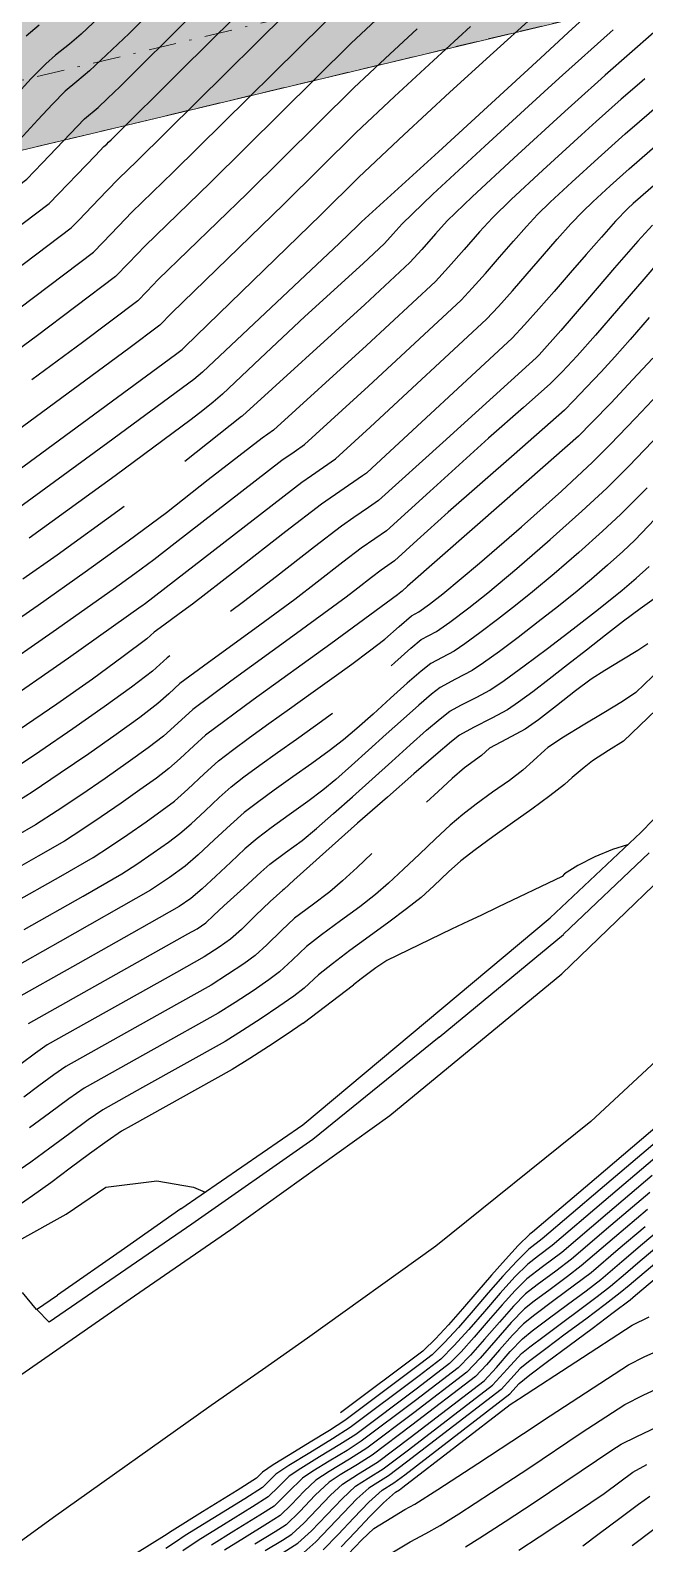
# Model space of a CAD drawing. Header units: millimetres. Extents: x -335 to 64136, y 248 to 109842.
# Drawn here: x -159.5 to -131.6, y 428.7 to 497.3 of the extents above; entities that cross this region are included whole.
import ezdxf

# ---------------------------------------------------------------- set-up
doc = ezdxf.new("R2010")
doc.units = ezdxf.units.MM
doc.header["$MEASUREMENT"] = 0
for name, pattern in [('NASCOSTA', [9.525, 6.35, -3.175]), ('TRATTEGGIATA', [0.75, 0.5, -0.25]), ('TRATTOPUNTO2', [0.5, 0.25, -0.125, 0, -0.125])]:
    doc.linetypes.add(name, pattern=pattern)
for name, color, linetype in [('Bâti', 7, 'Continuous'), ('curve livello 5m', 7, 'Continuous'), ('LIN010TR', 2, 'NASCOSTA'), ('LIN025CO', 7, 'Continuous'), ('Strade', 7, 'Continuous'), ('TRATTCOLO-30', 253, 'Continuous'), ('TRATTCOLO-32', 255, 'Continuous')]:
    doc.layers.add(name, color=color, linetype=linetype)
doc.layers.add('Colori bordi', color=5, linetype='Continuous', plot=False)
doc.layers.add('no_plot', color=5, linetype='Continuous', plot=False)

# ---------------------------------------------------------------- blocks, each defined once
blk = doc.blocks.new('CONTORNO')
at = {"layer": 'Colori bordi', "lineweight": 0, "ltscale": 2, "flags": 128}
blk.add_lwpolyline([(28.44, -103.877), (26.165, -94.334), (26.165, -94.334), (25.446, -93.474), (-6.877, 42.135)], dxfattribs=at)

msp = doc.modelspace()

# ---------------------------------------------------------------- hatches: boundary and pattern name
at = {"layer": 'TRATTCOLO-30', "linetype": 'Continuous', "lineweight": 0}
h = msp.add_hatch(color=256, dxfattribs=at)
h.dxf.hatch_style = 1
h.paths.add_polyline_path([(-113.17794, 502.95355), (-113.89206, 505.94962), (-166.36811, 493.44178), (-165.65399, 490.44571)])
h.paths.add_polyline_path([(-113.89206, 505.94962), (-114.60618, 508.94568), (-167.08223, 496.43785), (-166.36811, 493.44178)])
h.paths.add_polyline_path([(-63.9488, 517.85375), (-64.66293, 520.84982), (-114.60618, 508.94568), (-113.89206, 505.94962)])
h.paths.add_polyline_path([(-63.23468, 514.85768), (-63.9488, 517.85375), (-113.89206, 505.94962), (-113.17794, 502.95355)])

# ---------------------------------------------------------------- linework, layer by layer
at = {"layer": 'Bâti', "color": 2, "linetype": 'Continuous'}
for p, q in [((-128.22655, 464.62544), (-131.81885, 460.92168)), ((-135.92486, 457.06956), (-131.81885, 460.92168)), ((-131.44265, 460.00217), (-135.31964, 456.32349)), ((-147.11808, 447.68222), (-135.92486, 457.06956)), ((-140.94626, 451.65843), (-135.31135, 456.31133)), ((-140.95199, 451.66587), (-146.66563, 447.03049)), ((-152.65062, 443.87774), (-147.11808, 447.68222)), ((-152.65062, 443.87774), (-147.11808, 447.68222)), ((-146.66563, 447.03049), (-152.14763, 443.18449)), ((-152.65062, 443.87774), (-155.19997, 442.087)), ((-152.14763, 443.18449), (-158.60363, 438.75248)), ((-155.19997, 442.087), (-158.23581, 439.97875)), ((-159.17342, 439.32266), (-158.23581, 439.97875)), ((-158.60363, 438.75248), (-159.16994, 439.3188))]:
    msp.add_line(p, q, dxfattribs=at)
at = {"layer": 'curve livello 5m', "color": 2}
msp.add_line((-131.23262, 497.15763), (-133.43406, 495.21868), dxfattribs=at)
at = {"layer": 'curve livello 5m', "color": 2, "flags": 128}
for points in [[(-164.09864, 487.13777), (-163.29337, 487.73145), (-159.6173, 490.50825), (-158.91731, 491.23571), (-157.00524, 493.24672), (-156.38684, 493.76178), (-155.96052, 494.16542), (-155.39025, 494.70535), (-152.18118, 497.90692)], [(-141.94383, 497.32838), (-143.39058, 495.98687), (-144.81133, 494.65071), (-144.81133, 494.65071), (-149.64643, 489.8659), (-153.6653, 485.97228), (-154.18418, 485.43102), (-154.59417, 485.00696), (-154.59417, 485.00696), (-157.09735, 483.11613), (-159.39206, 481.42982)], [(-133.60673, 495.06308), (-134.65708, 494.11646)], [(-133.43406, 495.21868), (-133.60672, 495.06307)], [(-134.65707, 494.11646), (-135.25275, 493.57961), (-137.56201, 491.46986), (-139.45931, 489.70959), (-140.5841, 488.63052), (-140.5841, 488.63052), (-141.11508, 488.04569), (-141.73138, 487.33471), (-142.26888, 486.74185), (-142.26888, 486.74185), (-144.31008, 484.84613), (-149.85538, 479.79229), (-149.86196, 479.78777), (-149.89325, 479.76354), (-152.46598, 477.73522)], [(-131.28613, 488.43688), (-131.94896, 487.70892), (-133.00103, 486.49777), (-134.23474, 485.0636), (-135.44246, 483.66659), (-136.41659, 482.56692), (-136.41659, 482.56692), (-136.55516, 482.42126), (-136.87425, 482.14074), (-140.78711, 478.58633), (-143.68978, 475.9619), (-143.68978, 475.9619), (-144.1405, 475.64506), (-144.80646, 475.1968), (-145.3734, 474.80485), (-145.3734, 474.80485), (-146.596, 473.86722), (-148.3184, 472.52103), (-149.80242, 471.37528), (-149.80242, 471.37528), (-150.39643, 470.93953)], [(-143.12434, 468.47438), (-142.94967, 468.63163), (-142.23632, 469.27093), (-141.76341, 469.66129), (-141.06393, 470.03166), (-140.46382, 470.45474), (-139.60703, 471.10254), (-138.75059, 471.78073), (-137.4302, 472.8872), (-135.92292, 474.19419), (-134.48149, 475.47948), (-133.35867, 476.52089), (-132.36485, 477.51892), (-130.9432, 478.99784)], [(-155.20453, 475.69157), (-155.32406, 475.60292), (-158.24154, 473.49025), (-158.24154, 473.49025), (-159.7927, 472.39718)], [(-153.14525, 468.92876), (-153.26756, 468.83796), (-153.26756, 468.83796), (-153.93209, 468.2344), (-154.87453, 467.51649), (-156.11183, 466.61982), (-157.53444, 465.62036), (-159.03283, 464.59408), (-160.49747, 463.61694)], [(-131.49395, 469.47461), (-131.95805, 469.16579), (-132.67687, 468.72634), (-133.44555, 468.25855), (-134.0592, 467.8647), (-134.0592, 467.8647), (-134.77386, 467.33659), (-135.63504, 466.66753), (-136.45586, 466.03185), (-137.0494, 465.60387), (-137.0494, 465.60387), (-137.89433, 465.15993), (-138.66941, 464.74607), (-138.66941, 464.74607), (-139.02906, 464.41941), (-139.80274, 463.84931), (-140.35767, 463.37256), (-140.99854, 462.79225), (-141.51951, 462.3068)], [(-159.74292, 456.54069), (-157.06224, 458.04923), (-155.31828, 459.05763), (-154.63778, 459.50063), (-153.89093, 460.00894), (-153.20087, 460.49714), (-152.69079, 460.87981), (-152.17999, 461.32539), (-151.5472, 461.91618), (-150.90307, 462.51841), (-150.35824, 462.99832), (-149.78483, 463.44565), (-149.07301, 463.9717), (-148.2666, 464.55178), (-147.40939, 465.16121), (-146.5452, 465.77531), (-145.77492, 466.32838)], [(-143.98897, 459.971), (-144.66227, 459.34269), (-145.32096, 458.74432), (-145.89964, 458.24351), (-145.89964, 458.24351), (-146.70529, 457.63636), (-147.49289, 457.04149), (-147.49289, 457.04149), (-148.08107, 456.49572), (-148.75344, 455.83988), (-149.28483, 455.35377), (-149.28483, 455.35377), (-149.7905, 454.98727), (-150.52703, 454.49217), (-151.27349, 454.01699), (-151.27349, 454.01699), (-153.35492, 452.85671), (-157.85492, 450.32914), (-158.39389, 449.95437), (-159.07027, 449.45434), (-159.7596, 448.94406)], [(-146.20567, 428.4381), (-145.52287, 429.14005), (-144.81243, 429.89547), (-144.12818, 430.59921), (-143.52397, 431.14608), (-142.99413, 431.47891), (-142.50424, 431.8457), (-137.7443, 435.51322), (-137.32177, 435.97622), (-136.84174, 436.36531), (-136.04559, 436.96698), (-135.06345, 437.69482), (-134.02545, 438.46242), (-133.06173, 439.18334), (-132.30243, 439.77117), (-132.18185, 439.87379), (-132.06306, 439.97488), (-123.32768, 447.31242)], [(-131.51494, 443.85049), (-133.00228, 442.58471), (-134.51206, 441.29984), (-135.13839, 440.82023), (-135.92519, 440.23713), (-136.64766, 439.6998), (-137.08103, 439.35752), (-137.08103, 439.35752), (-137.68505, 438.73243), (-138.38352, 437.93146), (-139.08483, 437.12678), (-139.69737, 436.49055), (-139.69737, 436.49055), (-142.09739, 434.64133), (-144.229, 433.04536), (-145.01177, 432.5497), (-145.93249, 431.98931), (-146.53448, 431.59715), (-146.53448, 431.59715), (-147.05283, 431.10323), (-147.63144, 430.49089), (-148.14781, 429.99941), (-148.14781, 429.99941), (-148.72177, 429.63475), (-149.76943, 428.98956), (-150.6731, 428.42586)], [(-159.17342, 439.32266), (-159.81277, 440.09551)], [(-137.3376, 428.42161), (-136.41225, 429.02825), (-134.68142, 430.18083), (-133.47468, 431.0006), (-132.76377, 431.52798), (-132.18355, 431.95422), (-131.53971, 432.31361)]]:
    msp.add_lwpolyline(points, dxfattribs=at)
at = {"layer": 'LIN010TR', "linetype": 'TRATTOPUNTO2', "lineweight": 0, "ltscale": 5, "flags": 128}
msp.add_lwpolyline([(-66.87892, 517.15556), (-191.86436, 487.36487)], dxfattribs=at)
at = {"layer": 'LIN025CO', "linetype": 'TRATTEGGIATA', "lineweight": 0, "ltscale": 2}
msp.add_line((-13.7279, 526.658), (-208.02, 480.34784), dxfattribs=at)
at = {"layer": 'no_plot'}
for p, q in [((-136.36383, 495.99438), (-135.09941, 497.15763)), ((-133.21019, 497.15763), (-135.36162, 495.21868)), ((-147.09787, 452.29939), (-144.82741, 454.03614))]:
    msp.add_line(p, q, dxfattribs=at)
at = {"layer": 'no_plot', "flags": 128}
for points in [[(-172.56008, 479.6019), (-170.9953, 480.63136), (-166.96667, 483.22442), (-166.96667, 483.22442), (-166.18403, 483.70264), (-165.50935, 484.19844), (-158.61268, 489.40799), (-156.51551, 491.58744), (-156.12578, 491.99734), (-155.99973, 492.10232), (-155.91284, 492.18459), (-155.7966, 492.29465), (-152.64792, 495.44345), (-145.26439, 502.75018)], [(-170.71736, 479.11228), (-167.84991, 480.95793), (-167.84991, 480.95793), (-167.04146, 481.45364), (-166.09637, 482.02371), (-165.46355, 482.41609), (-165.46355, 482.41609), (-163.40635, 483.92786), (-157.60805, 488.30773), (-157.25969, 488.65897), (-156.65835, 489.29001), (-155.99396, 489.98892), (-155.45643, 490.54377), (-155.45643, 490.54377), (-154.65782, 491.31749), (-145.15113, 500.72531)], [(-152.43932, 499.65469), (-154.9839, 497.11606), (-156.00821, 496.14624), (-156.77395, 495.42125), (-157.36061, 494.93426), (-157.8847, 494.4961), (-158.4532, 493.91938), (-159.11789, 493.19925), (-159.78317, 492.47843), (-160.35343, 491.89962), (-160.50817, 491.77041), (-160.63769, 491.61771), (-160.82789, 491.52139), (-160.99842, 491.39729), (-167.53335, 486.57943), (-168.12214, 486.0927), (-168.80196, 485.51548), (-169.30198, 485.10717), (-170.2981, 484.42774), (-172.28986, 483.10731), (-174.88417, 481.40498), (-177.65406, 479.6019)], [(-161.30335, 483.65729), (-156.60342, 487.20748), (-156.17376, 487.64596), (-155.47078, 488.38585), (-154.85939, 489.01994), (-154.85939, 489.01994), (-152.98736, 490.83363), (-145.03786, 498.70045)], [(-133.25744, 498.85224), (-135.09941, 497.15763)], [(-156.0559, 498.12707), (-157.16105, 497.08071), (-157.69013, 496.63665), (-158.31535, 496.12691), (-158.76417, 495.74549), (-159.41711, 495.07273), (-160.16528, 494.2581), (-160.81997, 493.5833), (-161.28483, 493.19514), (-161.6739, 492.73641), (-162.24528, 492.44705), (-162.75756, 492.07427), (-168.19322, 488.06684), (-168.89512, 487.49128), (-169.74535, 486.77056), (-170.55412, 486.08648), (-171.13159, 485.62086), (-171.78087, 485.17799), (-173.07912, 484.31732), (-174.77012, 483.20773), (-176.59765, 482.01809), (-178.81334, 480.60867), (-180.38957, 479.6019)], [(-143.81432, 497.71974), (-144.92459, 496.67558), (-151.3169, 490.34976), (-154.26234, 487.49611), (-155.0089, 486.71735), (-155.5988, 486.10722), (-159.20035, 483.38671), (-164.0226, 479.843)], [(-161.86116, 475.98335), (-152.89135, 482.57498), (-152.58492, 482.80645), (-152.47121, 482.92462), (-146.30551, 488.89817), (-144.5848, 490.60098), (-142.54308, 492.52112), (-140.46402, 494.44896), (-138.48685, 496.25801), (-136.75082, 497.8218)], [(-139.52742, 497.42262), (-141.20393, 495.88867), (-142.96683, 494.25399), (-144.69806, 492.62585), (-147.97597, 489.38203), (-153.06825, 484.44845), (-153.58954, 483.9067), (-154.99435, 482.84555), (-162.58164, 477.2699)], [(-159.05697, 497.49343), (-159.64363, 496.99487)], [(-133.07476, 497.27969), (-133.21019, 497.15763)], [(-136.36383, 495.99438), (-140.97189, 491.75498), (-144.47153, 488.57612), (-144.63505, 488.4143), (-145.45693, 487.61804), (-151.65738, 481.78094), (-152.04963, 481.44089), (-155.94905, 478.57317), (-160.77806, 475.03664)], [(-135.36162, 495.21868), (-136.00701, 494.63703), (-138.87542, 492.01644), (-141.23212, 489.82995), (-142.62924, 488.48961), (-143.02537, 488.04574), (-143.42496, 487.5976), (-144.389, 486.70227), (-147.03431, 484.2914), (-149.04762, 482.39376), (-150.75967, 480.78435), (-151.18441, 480.41614), (-151.65231, 480.04118), (-152.17639, 479.63408), (-155.62241, 477.07847), (-159.5098, 474.26345)], [(-131.63917, 495.06307), (-131.88337, 494.85318), (-132.70942, 494.13458), (-133.8306, 493.12413)], [(-131.8806, 493.12413), (-131.44503, 493.50304), (-130.18565, 494.58549), (-129.6441, 495.06307)], [(-133.83059, 493.12413), (-134.49848, 492.5222), (-136.2486, 490.92328), (-137.68651, 489.58923), (-138.53895, 488.77143), (-139.12532, 488.13399), (-139.82028, 487.33567), (-140.51803, 486.53389), (-141.1128, 485.8861), (-144.23116, 482.99), (-148.45205, 479.14319), (-148.96425, 478.79119), (-151.40036, 476.9048), (-153.29927, 475.40773), (-155.02571, 474.12738), (-156.97328, 472.71706), (-156.97328, 472.71706), (-159.10715, 471.21336), (-161.19333, 469.7682)], [(-161.07746, 468.18975), (-158.4216, 470.02955), (-155.70503, 471.94386), (-154.72737, 472.65183), (-153.86071, 473.29455), (-153.86071, 473.29455), (-152.90748, 474.04607), (-148.06653, 477.7946), (-147.51732, 478.17039), (-147.04872, 478.49408), (-147.04872, 478.49408), (-144.15224, 481.13387), (-139.95673, 485.03035), (-139.44567, 485.5779), (-138.85195, 486.24892), (-138.21773, 486.98063), (-137.58519, 487.71028), (-136.99649, 488.37511), (-136.4938, 488.91235), (-136.4938, 488.91235), (-135.91371, 489.46886), (-134.93519, 490.3767), (-133.74422, 491.46478), (-132.52673, 492.56203), (-132.52673, 492.56203), (-131.88059, 493.12413)], [(-160.9616, 466.61129), (-157.73605, 468.84573), (-154.43677, 471.17067), (-154.43677, 471.17067), (-154.42215, 471.18137), (-154.41459, 471.18733), (-154.24832, 471.31608), (-147.16882, 476.79802), (-146.7347, 477.09637), (-145.64539, 477.84498), (-144.07332, 479.27773), (-138.80065, 484.1746), (-138.25773, 484.75309), (-137.63293, 485.45385), (-136.95961, 486.22721), (-136.27115, 487.02351), (-135.60092, 487.79306), (-134.9823, 488.4862), (-134.44865, 489.05326), (-134.44865, 489.05326), (-133.98648, 489.49282), (-133.207, 490.20993), (-132.34406, 490.98948), (-132.34406, 490.98948), (-129.88635, 493.12413)], [(-127.89313, 493.12413), (-131.83099, 489.70388), (-132.16138, 489.41692), (-132.4035, 489.19417), (-132.95942, 488.60616), (-133.59753, 487.89617), (-134.29091, 487.10428), (-135.01264, 486.27056), (-135.7358, 485.43509), (-136.43345, 484.63793), (-137.07869, 483.91916), (-137.64457, 483.31885), (-143.99439, 477.4216), (-144.24207, 477.19588), (-144.41368, 477.07794), (-146.27111, 475.80143), (-147.8867, 474.56241), (-150.16275, 472.7835), (-152.1238, 471.26946), (-152.7236, 470.82946), (-153.42209, 470.32312), (-153.84942, 470.00589), (-154.18036, 469.70532), (-155.24849, 468.89166), (-156.6508, 467.87541), (-158.26315, 466.74265), (-159.96138, 465.57949)], [(-130.8753, 486.92166), (-131.77671, 485.88395), (-132.83375, 484.65516), (-133.86852, 483.45821), (-134.70315, 482.51602), (-135.38417, 481.78641), (-135.91586, 481.24119), (-137.12566, 480.17511), (-138.70852, 478.7861), (-141.36363, 476.37422), (-143.33325, 474.59339), (-143.86011, 474.2295), (-144.47569, 473.80827), (-145.30529, 473.17203), (-146.47404, 472.25856), (-147.48104, 471.4811), (-149.2901, 470.15401), (-151.39683, 468.62685), (-152.68569, 467.67004), (-153.19447, 467.20697), (-153.68383, 466.76349), (-154.50058, 466.14132), (-155.57286, 465.36424), (-156.80574, 464.49808), (-158.10429, 463.60867), (-159.37359, 462.76185), (-160.5187, 462.02345)], [(-131.43276, 484.24673), (-132.29458, 483.24984), (-132.98971, 482.46512), (-133.61342, 481.79008), (-134.27392, 481.08927), (-134.86404, 480.47539), (-135.27656, 480.06111), (-137.55793, 478.05078), (-140.54278, 475.43145), (-140.54278, 475.43145), (-141.94014, 474.16211), (-142.97673, 473.22489), (-143.57798, 472.81168), (-144.01459, 472.47684), (-144.62969, 471.99609), (-145.15966, 471.58692), (-147.57335, 469.81629), (-150.3842, 467.77871), (-152.10383, 466.50211), (-152.78265, 465.88427), (-153.43557, 465.29257), (-154.12663, 464.76615), (-155.03389, 464.10866), (-156.07704, 463.37579), (-157.17575, 462.62326), (-158.24971, 461.90676), (-159.2186, 461.28199), (-160.1172, 460.76239)], [(-131.27627, 482.41422), (-132.19293, 481.42211), (-133.16368, 480.39213), (-134.03098, 479.4899), (-134.63727, 478.88104), (-137.9902, 475.92644), (-142.37705, 472.07681), (-142.6202, 471.85638), (-142.68027, 471.8151), (-142.83828, 471.69274), (-145.85659, 469.47856), (-149.37157, 466.93057), (-151.52197, 465.33418), (-152.06027, 464.8532), (-152.6778, 464.27357), (-153.18731, 463.82165), (-153.75267, 463.39098), (-154.49492, 462.85307), (-155.34833, 462.25351), (-156.24721, 461.63785), (-157.12583, 461.05167), (-157.91849, 460.54054), (-159.09888, 459.858), (-160.91329, 458.83695)], [(-124.50909, 482.1196), (-132.08007, 474.16075), (-132.62472, 473.65559), (-133.3239, 473.03214), (-134.05504, 472.39816), (-134.69552, 471.86145), (-135.54395, 471.18053), (-136.45871, 470.46523), (-137.37365, 469.76557), (-138.22264, 469.13156), (-138.93951, 468.61321), (-139.45812, 468.26054), (-140.20397, 467.86817), (-140.89817, 467.49804), (-141.29902, 467.18576), (-141.87179, 466.69438), (-142.5683, 466.07488), (-143.34038, 465.37823), (-144.13986, 464.65543), (-144.91856, 463.95744), (-145.62831, 463.33526), (-146.22092, 462.83986), (-146.89833, 462.33054), (-147.73535, 461.73272), (-148.55855, 461.14412), (-149.19451, 460.66247), (-149.74028, 460.1868), (-150.38599, 459.58845), (-151.0588, 458.95547), (-151.68584, 458.37596), (-152.19427, 457.93798), (-152.71807, 457.57472), (-154.07621, 456.80096), (-154.87762, 456.35083), (-157.31364, 454.98256), (-160.37517, 453.26296)], [(-160.3281, 457.68882), (-158.08056, 458.95362), (-156.61839, 459.79908), (-156.61839, 459.79908), (-155.86901, 460.28421), (-155.03808, 460.84318), (-154.21391, 461.41475), (-153.4848, 461.93768), (-152.93905, 462.35073), (-152.93905, 462.35073), (-152.32747, 462.89318), (-151.58624, 463.58893), (-150.9401, 464.16625), (-150.9401, 464.16625), (-150.31123, 464.65888), (-149.54055, 465.23213), (-148.66662, 465.86428), (-147.72796, 466.53363), (-146.76312, 467.21845), (-145.81064, 467.89702), (-144.90907, 468.54763), (-144.09694, 469.14855), (-143.41279, 469.67807), (-143.41279, 469.67807), (-142.75431, 470.25833), (-142.19603, 470.74291), (-142.19603, 470.74291), (-141.86684, 470.91722), (-141.39034, 471.26126), (-140.77813, 471.74037), (-140.77813, 471.74037), (-139.11778, 473.13172), (-137.22242, 474.77521), (-135.40988, 476.39143), (-133.99797, 477.70097), (-133.99797, 477.70097), (-133.19791, 478.50441), (-132.05344, 479.69499), (-130.77245, 481.05414)], [(-131.53179, 476.53344), (-132.71937, 475.34082), (-133.5531, 474.56754), (-134.62341, 473.61316), (-135.74262, 472.64268), (-136.72305, 471.82109), (-137.48686, 471.20983), (-138.30748, 470.57251), (-139.09998, 469.97331), (-139.77947, 469.47644), (-140.26103, 469.1461), (-140.81509, 468.85462), (-141.33079, 468.57966), (-141.75797, 468.23892), (-142.39099, 467.68409), (-143.14503, 467.00493), (-143.93524, 466.29123), (-144.6768, 465.63275), (-145.28487, 465.11927), (-145.92729, 464.62853), (-146.71566, 464.05652), (-147.57237, 463.44697), (-148.4198, 462.8436), (-149.18034, 462.29017), (-149.77638, 461.8304), (-150.39912, 461.28184), (-151.13538, 460.59348), (-151.85867, 459.9182), (-152.44253, 459.4089), (-153.16222, 458.88665), (-154.01817, 458.31617), (-158.10362, 455.98864), (-160.51435, 454.63459)], [(-159.53509, 452.28502), (-152.32832, 456.33293), (-151.91069, 456.56573), (-151.51168, 456.83395), (-151.16233, 457.16192), (-150.69072, 457.60716), (-150.69072, 457.60716), (-149.79657, 458.42902), (-149.02692, 459.12805), (-148.61265, 459.49454), (-148.61265, 459.49454), (-147.89834, 460.01847), (-147.15696, 460.56046), (-147.15696, 460.56046), (-146.50313, 461.105), (-145.72763, 461.7811), (-144.873, 462.54375), (-143.98178, 463.34793), (-143.09651, 464.14864), (-142.25971, 464.90085), (-141.51393, 465.55956), (-140.9017, 466.07975), (-140.46555, 466.41641), (-140.46555, 466.41641), (-139.93838, 466.70969), (-139.24009, 467.05684), (-138.65522, 467.37498), (-138.65522, 467.37498), (-138.00325, 467.81834), (-137.10205, 468.46997), (-136.03476, 469.267), (-134.88455, 470.14657), (-133.73457, 471.0458), (-132.66798, 471.90181), (-132.66798, 471.90181), (-132.0244, 472.45111), (-131.44078, 472.98067)], [(-131.20655, 471.51415), (-131.84568, 471.05597), (-132.59473, 470.49339), (-133.41721, 469.86043), (-134.27667, 469.1911), (-135.13665, 468.51942), (-135.96066, 467.87939), (-136.71226, 467.30504), (-137.35496, 466.83038), (-137.85231, 466.48942), (-138.55682, 466.10621), (-139.39794, 465.68806), (-140.03294, 465.33479), (-140.39606, 465.044), (-141.10432, 464.44216), (-142.09217, 463.58665), (-143.29404, 462.53484), (-144.64438, 461.34409), (-146.07764, 460.07179), (-147.52825, 458.7753), (-147.96979, 458.36933), (-148.03252, 458.322), (-148.59288, 457.80966), (-149.25756, 457.16363), (-149.90116, 456.53975), (-150.39826, 456.09386), (-150.91386, 455.72931), (-151.59209, 455.29136), (-152.84162, 454.59482), (-158.695, 451.30708), (-159.22253, 450.93467), (-159.86917, 450.45433)], [(-129.0183, 470.17291), (-132.04798, 467.26773), (-132.65186, 466.85467), (-133.4906, 466.34064), (-134.42519, 465.7835), (-135.31659, 465.24111), (-136.02578, 464.77133), (-136.16706, 464.65392), (-136.69666, 464.17141), (-137.15388, 463.75761), (-137.76745, 463.29055), (-138.52527, 462.74766), (-139.27924, 462.20731), (-139.8813, 461.74786), (-140.44217, 461.25845), (-141.11098, 460.63907), (-141.83593, 459.9525), (-142.5652, 459.26155), (-143.247, 458.62902), (-143.82949, 458.11769), (-144.5358, 457.56856), (-145.40907, 456.92729), (-146.27349, 456.29205), (-146.95326, 455.76098), (-147.58405, 455.16452), (-148.17141, 454.61368), (-148.65986, 454.25395), (-149.37357, 453.76372), (-150.18207, 453.23071), (-150.95488, 452.74262), (-153.86821, 451.1186), (-157.01484, 449.3512), (-157.71634, 448.86341), (-158.5967, 448.21259), (-159.49391, 447.54842)], [(-128.14054, 469.33899), (-132.60202, 465.06086), (-133.27698, 464.63467), (-134.01018, 464.17712), (-134.38709, 463.8735), (-134.92773, 463.41458), (-135.2787, 463.09581), (-135.9407, 462.5825), (-136.75039, 461.99141), (-137.63245, 461.3624), (-138.51159, 460.73533), (-139.31249, 460.15005), (-139.95986, 459.64641), (-140.52032, 459.14105), (-141.18311, 458.51321), (-141.75934, 457.99187), (-142.42035, 457.46889), (-143.23072, 456.86323), (-144.11284, 456.21823), (-144.98911, 455.57721), (-145.78191, 454.98352), (-146.41363, 454.48048), (-147.05799, 453.87359), (-147.53179, 453.52065), (-148.2124, 453.04592), (-149.01394, 452.50712), (-149.85052, 451.96199), (-150.63628, 451.46825), (-154.38151, 449.3805), (-156.17475, 448.37327), (-156.84198, 447.91458), (-157.67573, 447.30378), (-158.57385, 446.63526), (-159.43417, 446.00343), (-160.15452, 445.50267)], [(-132.41259, 460.36466), (-133.10027, 460.15573), (-133.89485, 459.82651), (-134.66243, 459.43848), (-135.2691, 459.05311), (-135.37121, 458.93383), (-138.2833, 457.5394), (-139.05801, 457.17362), (-139.62245, 456.90712), (-140.38985, 456.54479), (-143.31708, 455.12902), (-143.81279, 454.79464), (-144.48409, 454.30139), (-144.82741, 454.03614)], [(-147.09787, 452.29939), (-147.83327, 451.79813), (-148.6762, 451.23881), (-149.52458, 450.69045), (-150.31768, 450.19388), (-154.89481, 447.64239), (-155.33467, 447.39533), (-155.97827, 446.95676), (-156.77331, 446.37971), (-157.64956, 445.72908), (-158.53677, 445.06978), (-159.36469, 444.4667), (-160.06308, 443.98474)], [(-130.96682, 447.7261), (-133.82271, 445.29563), (-136.72168, 442.8285), (-136.84029, 442.73883), (-137.3633, 442.22441), (-137.95078, 441.58959), (-138.58168, 440.87393), (-139.23493, 440.117), (-139.88948, 439.35837), (-140.52429, 438.63759), (-141.11829, 437.99424), (-141.65044, 437.46787), (-141.65044, 437.46787), (-141.69055, 437.43696), (-145.41955, 434.645)], [(-131.07644, 446.95098), (-133.65863, 444.75344), (-136.27976, 442.52276), (-136.88843, 442.06257), (-137.43687, 441.51851), (-138.05826, 440.83826), (-138.72404, 440.07547), (-139.40564, 439.28382), (-140.07452, 438.51698), (-140.7021, 437.82862), (-141.25982, 437.27241), (-141.77192, 436.87784), (-145.21691, 434.29851), (-145.90785, 433.85152), (-146.78535, 433.31265), (-147.68997, 432.76323), (-148.46229, 432.28457), (-148.94289, 431.958), (-149.22047, 431.6831), (-150.08675, 431.13272), (-151.66798, 430.15894), (-153.03187, 429.30814), (-153.3839, 429.07475), (-157.22527, 426.68453)], [(-148.82016, 428.40487), (-148.03928, 428.88577), (-147.61148, 429.15757), (-147.61148, 429.15757), (-147.07889, 429.64953), (-146.47245, 430.2852), (-145.86522, 430.92184), (-145.33028, 431.41672), (-145.33028, 431.41672), (-144.60302, 431.87747), (-143.73505, 432.41878), (-143.73505, 432.41878), (-142.26013, 433.52308), (-138.91614, 436.09962), (-138.35724, 436.69393), (-137.72952, 437.41946), (-137.17733, 438.005), (-137.17733, 438.005), (-136.74025, 438.35514), (-136.0078, 438.90413), (-135.13897, 439.5464), (-134.29277, 440.17634), (-133.6282, 440.68837), (-133.6282, 440.68837), (-132.67411, 441.50034), (-131.73419, 442.30025), (-125.5179, 447.5218)], [(-148.00905, 428.31959), (-147.34331, 428.73664), (-147.34331, 428.73664), (-146.73277, 429.30063), (-146.03755, 430.02935), (-145.34143, 430.75919), (-144.72818, 431.32651), (-144.72818, 431.32651), (-144.16282, 431.68469), (-143.48808, 432.10549), (-143.48808, 432.10549), (-142.3415, 432.96395), (-138.52552, 435.90415), (-137.87268, 436.62014), (-137.22547, 437.32874), (-137.22547, 437.32874), (-136.83918, 437.64185), (-136.1985, 438.12603), (-135.40814, 438.71174), (-134.57284, 439.32945), (-133.79731, 439.90959), (-133.18628, 440.38264), (-133.18628, 440.38264), (-132.51002, 440.95816), (-131.84381, 441.52513), (-124.78783, 447.45201)], [(-124.05776, 447.38221), (-131.95344, 440.75), (-132.34594, 440.41597), (-132.74435, 440.07691), (-133.42952, 439.54647), (-134.29915, 438.89593), (-135.2358, 438.20328), (-136.12204, 437.5465), (-136.84046, 437.00358), (-137.27362, 436.65248), (-137.7024, 436.18303), (-138.13491, 435.70868), (-142.42287, 432.40483), (-143.2411, 431.7922), (-143.72262, 431.4919), (-144.12608, 431.2363), (-144.66882, 430.74505), (-145.28347, 430.1129), (-145.92165, 429.43431), (-146.535, 428.80376), (-147.07515, 428.31572)], [(-131.18607, 446.17586), (-133.49454, 444.21126), (-135.83783, 442.21703), (-136.44223, 441.76251), (-136.93658, 441.38631), (-137.51928, 440.80207), (-138.18548, 440.062), (-138.89437, 439.24279), (-139.60515, 438.42109), (-140.27703, 437.67358), (-140.86921, 437.07694), (-141.85329, 436.31871), (-144.96993, 433.98523), (-145.7833, 433.46387), (-146.80403, 432.84139), (-147.75042, 432.26147), (-148.34079, 431.86779), (-148.95231, 431.26218), (-149.74551, 430.75823), (-151.19334, 429.86659), (-152.44218, 429.08757), (-152.8844, 428.79437), (-153.32477, 428.50242)], [(-159.98404, 442.45687), (-157.84415, 443.63924), (-156.03845, 444.8674), (-153.72717, 445.15638), (-152.06593, 444.8674), (-151.54522, 444.63788)], [(-131.29569, 445.40073), (-133.33045, 443.66908), (-135.39591, 441.9113), (-136.26988, 441.25405), (-136.98473, 440.71005), (-137.50242, 440.19099), (-138.09428, 439.5335), (-138.72409, 438.80568), (-139.35557, 438.07566), (-139.95249, 437.41155), (-140.47859, 436.88148), (-141.93466, 435.75958), (-144.72296, 433.67194), (-145.45063, 433.20551), (-146.36383, 432.64861), (-147.21052, 432.12978), (-147.73869, 431.77757), (-148.21206, 431.30861), (-148.68414, 430.84125), (-149.40426, 430.38373), (-150.7187, 429.57425), (-151.85248, 428.867), (-152.56054, 428.39754)], [(-131.40531, 444.62561), (-133.16637, 443.12689), (-134.95398, 441.60557), (-135.66762, 441.06351), (-136.50431, 440.44413), (-137.03288, 440.03378), (-137.58489, 439.47271), (-138.22117, 438.75446), (-138.88697, 437.98198), (-139.52749, 437.25819), (-140.08798, 436.68601), (-142.01603, 435.20046), (-144.47598, 433.35865), (-145.11797, 432.94715), (-145.92363, 432.45582), (-146.67061, 431.99809), (-147.13658, 431.68736), (-147.77716, 431.05276), (-148.41598, 430.42033), (-149.06302, 430.00924), (-150.24407, 429.2819), (-151.26279, 428.64643)], [(-131.62456, 443.07537), (-132.8382, 442.04252), (-134.07013, 440.9941), (-134.81595, 440.42301), (-135.75284, 439.72867), (-136.61314, 439.08883), (-137.12918, 438.68126), (-137.6319, 438.161), (-138.21324, 437.49435), (-138.79694, 436.82462), (-139.30675, 436.29508), (-142.17876, 434.08221), (-143.98203, 432.73207), (-144.64422, 432.31276), (-145.42311, 431.83869), (-145.93238, 431.50694), (-146.55802, 430.91078), (-147.25639, 430.1717), (-147.87964, 429.57849), (-148.38053, 429.26026), (-149.29479, 428.69722)], [(-145.38116, 428.57574), (-144.73284, 429.2618), (-144.08396, 429.94854), (-143.46886, 430.56892), (-142.92187, 431.05587), (-142.92187, 431.05587), (-142.74715, 431.16562), (-142.5856, 431.28658), (-137.73593, 435.02324), (-137.35938, 435.26727), (-137.31642, 435.29611), (-132.2063, 438.62002), (-131.43751, 438.99489)], [(-145.08409, 428.22833), (-144.45417, 428.88922), (-143.89974, 429.40096), (-143.89974, 429.40096), (-143.36882, 429.74573), (-142.50012, 430.26825), (-142.50012, 430.26825), (-142.04493, 430.51751), (-141.01296, 431.17076), (-139.18987, 432.35224), (-137.12259, 433.70751), (-137.12259, 433.70751), (-135.91887, 434.51572), (-132.37532, 436.82065), (-131.65864, 437.17537), (-130.81314, 437.56587)], [(-143.31267, 428.16904), (-142.25303, 428.8052), (-142.25303, 428.8052), (-141.55703, 429.18563), (-140.90181, 429.54513), (-140.90181, 429.54513), (-140.05985, 430.07809), (-138.57245, 431.04203), (-136.88581, 432.14776), (-136.88581, 432.14776), (-134.52132, 433.73533), (-132.54434, 435.02128), (-131.70959, 435.4431), (-130.66176, 435.92887)], [(-139.75869, 428.57274), (-139.10675, 428.98542), (-137.95502, 429.73182), (-136.64903, 430.588), (-136.64903, 430.588), (-133.12378, 432.95494), (-132.71335, 433.22191), (-131.99163, 433.57551), (-131.07766, 434.01947)], [(-134.44628, 428.62951), (-133.69614, 429.17818), (-132.77209, 429.87149), (-131.92498, 430.50525), (-131.40568, 430.87529)], [(-132.20993, 428.64363), (-131.22832, 429.37353)]]:
    msp.add_lwpolyline(points, dxfattribs=at)
at = {"layer": 'Strade', "color": 2, "linetype": 'Continuous', "flags": 128}
for points in [[(-189.09415, 415.39343), (-185.19987, 418.33659), (-178.79063, 423.18049), (-169.55406, 429.63168), (-161.99463, 434.91148), (-154.73663, 439.93849), (-150.38363, 442.94749), (-143.17363, 448.11349), (-135.39364, 454.53448), (-128.34063, 461.32548), (-121.49963, 468.96148), (-115.79364, 476.38249), (-110.21963, 484.84449), (-105.54063, 493.46849), (-101.45263, 502.49449), (-98.60363, 510.12149), (-96.23263, 517.84149), (-94.42163, 525.11949)], [(-88.02963, 507.19449), (-91.01263, 499.81849), (-94.11863, 492.58049), (-97.3961, 485.91468), (-97.90764, 485.35849), (-98.49464, 485.02549), (-102.21164, 484.1765), (-103.90263, 483.46249), (-105.61264, 481.91949), (-108.93263, 476.72749), (-114.12664, 469.21949), (-120.42164, 461.33848), (-127.11564, 454.29449), (-134.07563, 447.83448), (-141.09964, 442.20048), (-146.91163, 438.02049), (-148.95263, 436.58749), (-151.27763, 434.97149), (-158.40963, 429.91349), (-165.69134, 424.62833), (-175.06463, 417.93149), (-181.91464, 412.81758), (-184.44213, 410.79879)]]:
    msp.add_lwpolyline(points, dxfattribs=at)

# ---------------------------------------------------------------- block references
at = {"layer": 'TRATTCOLO-32', "linetype": 'Continuous', "lineweight": 0, "rotation": 270}
msp.add_blockref('CONTORNO', (-113.89167, 505.94994), dxfattribs=at)

doc.saveas('drawing.dxf')
